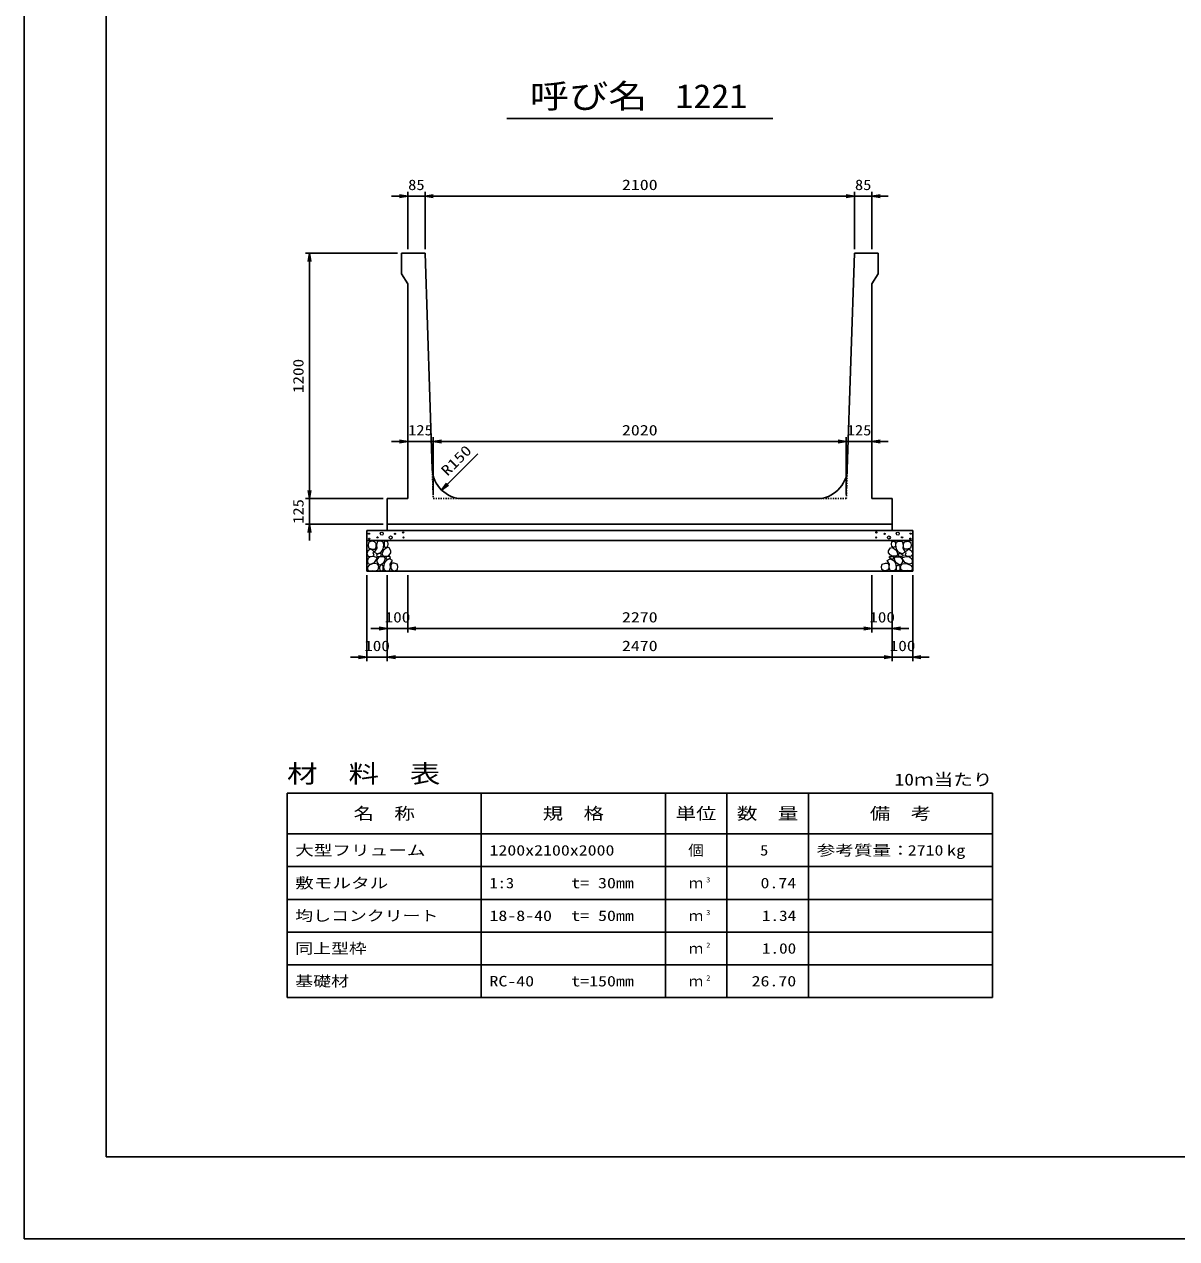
# Model space of a CAD drawing. Units: millimetres at full size. Extents: x 0 to 16820, y 0 to 11880.
# Drawn here: x 0 to 5636, y 0 to 5940 of the extents above; entities that cross this region are included whole.
import ezdxf
from ezdxf.enums import TextEntityAlignment as Align

# ---------------------------------------------------------------- set-up
doc = ezdxf.new("R2010")
doc.units = ezdxf.units.MM
doc.linetypes.add('DASHED_SPACED', pattern=[12, 6, -6])
for name, color, linetype, lineweight in [('0_2', 7, 'Continuous', 25), ('D-DCR-HCHn', 4, 'Continuous', 9), ('D-MTR-FRAM', 7, 'Continuous', 25), ('D-MTR-LINE', 7, 'Continuous', 25), ('D-STR-DIM', 7, 'Continuous', 25), ('D-STR-STRn', 1, 'Continuous', 25), ('D-TTL', 2, 'Continuous', 25), ('D-TTL-TXT', 7, 'Continuous', 25)]:
    doc.layers.add(name, color=color, linetype=linetype, lineweight=lineweight)
doc.layers.add('D-MTR', color=7, linetype='Continuous')
doc.layers.add('D-MTR-TXT', color=7, linetype='Continuous')
doc.styles.add('ＭＳ ゴシック', font='')
doc.styles.get('ＭＳ ゴシック').set_extended_font_data('MS Gothic')

# ---------------------------------------------------------------- blocks, each defined once
blk = doc.blocks.new('open_arrow')
at = {"color": 0, "linetype": 'Continuous', "lineweight": -2}
blk.add_lwpolyline([(7.5, 1.25), (0, 0), (7.5, -1.25)], dxfattribs=at)

msp = doc.modelspace()

# ---------------------------------------------------------------- linework, layer by layer
at = {"layer": '0_2'}
for p, q in [((1775, 3244.775), (1775, 2964.775)), ((1875, 3244.775), (1875, 2964.775)), ((1875, 3244.775), (1875, 2964.775)), ((4145, 3244.775), (4145, 2964.775)), ((1695, 2984.775), (1955, 2984.775)), ((1875, 2984.775), (4145, 2984.775))]:
    msp.add_line(p, q, dxfattribs=at)
at = {"layer": 'D-DCR-HCHn'}
for points in [[(1713.399, 3408.471), (1697.796, 3411.938), (1683.928, 3405.003), (1682.194, 3389.401), (1685.661, 3377.266), (1702.997, 3372.065), (1715.132, 3372.065), (1720.333, 3380.733), (1720.333, 3399.803)], [(1727.267, 3410.204), (1722.067, 3394.602), (1723.8, 3377.266), (1711.665, 3358.196), (1727.267, 3349.529), (1744.603, 3358.196), (1755.005, 3372.065), (1758.472, 3394.602), (1755.005, 3406.737), (1744.603, 3411.938)], [(1760.206, 3406.737), (1760.206, 3385.934), (1768.874, 3380.733), (1777.542, 3385.934), (1779.275, 3398.069), (1777.542, 3408.471), (1765.407, 3411.938)], [(4259.794, 3406.737), (4259.794, 3385.934), (4251.126, 3380.733), (4242.458, 3385.934), (4240.725, 3398.069), (4242.458, 3408.471), (4254.593, 3411.938)], [(4292.733, 3410.204), (4297.933, 3394.602), (4296.2, 3377.266), (4308.335, 3358.196), (4292.733, 3349.529), (4275.397, 3358.196), (4264.995, 3372.065), (4261.528, 3394.602), (4264.995, 3406.737), (4275.397, 3411.938)], [(4306.601, 3408.471), (4322.204, 3411.938), (4336.072, 3405.003), (4337.806, 3389.401), (4334.339, 3377.266), (4317.003, 3372.065), (4304.868, 3372.065), (4299.667, 3380.733), (4299.667, 3399.803)], [(1680.46, 3365.131), (1675.26, 3349.529), (1682.194, 3339.127), (1699.53, 3337.393), (1711.366, 3342.475), (1706.464, 3354.729), (1709.932, 3361.664), (1702.997, 3368.598), (1692.596, 3372.065)], [(1713.366, 3307.532), (1726.208, 3326.794), (1724.603, 3331.609), (1706.946, 3336.425), (1690.894, 3334.82), (1679.658, 3325.189), (1678.052, 3313.952), (1679.658, 3302.716), (1692.499, 3299.506)], [(1730.735, 3349.529), (1722.067, 3342.594), (1725.534, 3337.393), (1737.669, 3337.393), (1742.87, 3339.127), (1746.337, 3346.061), (1741.136, 3351.262)], [(1758.311, 3307.532), (1766.337, 3326.794), (1759.916, 3334.82), (1740.654, 3334.82), (1732.628, 3331.609), (1724.603, 3320.373), (1724.603, 3310.742), (1732.628, 3297.901), (1742.259, 3296.295)], [(1756.739, 3368.598), (1748.071, 3347.795), (1755.005, 3339.127), (1775.808, 3339.127), (1784.476, 3342.594), (1793.144, 3354.729), (1793.144, 3365.131), (1784.476, 3379), (1774.074, 3380.733)], [(1782.389, 3325.189), (1790.415, 3331.609), (1787.204, 3336.425), (1775.968, 3336.425), (1771.153, 3334.82), (1767.942, 3328.399), (1772.758, 3323.583)], [(4263.261, 3368.598), (4271.929, 3347.795), (4264.995, 3339.127), (4244.192, 3339.127), (4235.524, 3342.594), (4226.856, 3354.729), (4226.856, 3365.131), (4235.524, 3379), (4245.926, 3380.733)], [(4237.611, 3325.189), (4229.585, 3331.609), (4232.796, 3336.425), (4244.032, 3336.425), (4248.847, 3334.82), (4252.058, 3328.399), (4247.242, 3323.583)], [(4261.689, 3307.532), (4253.663, 3326.794), (4260.084, 3334.82), (4279.346, 3334.82), (4287.372, 3331.609), (4295.397, 3320.373), (4295.397, 3310.742), (4287.372, 3297.901), (4277.741, 3296.295)], [(4289.265, 3349.529), (4297.933, 3342.594), (4294.466, 3337.393), (4282.331, 3337.393), (4277.13, 3339.127), (4273.663, 3346.061), (4278.864, 3351.262)], [(4306.634, 3307.532), (4293.792, 3326.794), (4295.397, 3331.609), (4313.054, 3336.425), (4329.106, 3334.82), (4340.342, 3325.189), (4341.948, 3313.952), (4340.342, 3302.716), (4327.501, 3299.506)], [(4339.54, 3365.131), (4344.74, 3349.529), (4337.806, 3339.127), (4320.47, 3337.393), (4308.634, 3342.475), (4313.536, 3354.729), (4310.068, 3361.664), (4317.003, 3368.598), (4327.404, 3372.065)], [(1719.787, 3267.402), (1731.023, 3272.218), (1734.234, 3288.27), (1727.813, 3299.506), (1716.577, 3302.716), (1702.13, 3301.111), (1686.078, 3294.69), (1678.052, 3285.059), (1678.052, 3273.823), (1682.868, 3267.402), (1702.13, 3269.007)], [(1755.101, 3272.218), (1755.101, 3291.48), (1747.075, 3296.295), (1739.049, 3291.48), (1737.444, 3280.244), (1739.049, 3270.613), (1750.285, 3267.402)], [(1785.599, 3269.007), (1790.415, 3283.454), (1788.81, 3299.506), (1800.046, 3317.163), (1785.599, 3325.189), (1769.548, 3317.163), (1759.916, 3304.321), (1756.706, 3283.454), (1759.916, 3272.218), (1769.548, 3267.402)], [(1798.441, 3270.613), (1812.887, 3267.402), (1825.729, 3273.823), (1827.334, 3288.27), (1824.124, 3299.506), (1808.072, 3304.321), (1796.836, 3304.321), (1792.02, 3296.295), (1792.02, 3278.638)], [(4221.559, 3270.613), (4207.113, 3267.402), (4194.271, 3273.823), (4192.666, 3288.27), (4195.876, 3299.506), (4211.928, 3304.321), (4223.164, 3304.321), (4227.98, 3296.295), (4227.98, 3278.638)], [(4234.401, 3269.007), (4229.585, 3283.454), (4231.19, 3299.506), (4219.954, 3317.163), (4234.401, 3325.189), (4250.452, 3317.163), (4260.084, 3304.321), (4263.294, 3283.454), (4260.084, 3272.218), (4250.452, 3267.402)], [(4264.899, 3272.218), (4264.899, 3291.48), (4272.925, 3296.295), (4280.951, 3291.48), (4282.556, 3280.244), (4280.951, 3270.613), (4269.715, 3267.402)], [(4300.213, 3267.402), (4288.977, 3272.218), (4285.766, 3288.27), (4292.187, 3299.506), (4303.423, 3302.716), (4317.87, 3301.111), (4333.922, 3294.69), (4341.948, 3285.059), (4341.948, 3273.823), (4337.132, 3267.402), (4317.87, 3269.007)]]:
    msp.add_lwpolyline(points, close=True, dxfattribs=at)
for centre, radius in [((1685.727, 3448.73), 3), ((1748.336, 3448.73), 7.5), ((1812.708, 3447.939), 3), ((1853.131, 3454.781), 3), ((4166.869, 3454.781), 3), ((4207.292, 3447.939), 3), ((4271.664, 3448.73), 7.5), ((4334.273, 3448.73), 3), ((1686.869, 3423.685), 3), ((1727.292, 3430.527), 3), ((1791.664, 3429.736), 7.5), ((1854.273, 3429.736), 3), ((4165.727, 3429.736), 3), ((4228.336, 3429.736), 7.5), ((4292.708, 3430.527), 3), ((4333.131, 3423.685), 3)]:
    msp.add_circle(centre, radius, dxfattribs=at)
at = {"layer": 'D-MTR-FRAM'}
for p, q in [((1285, 2179.775), (4735, 2179.775)), ((1285, 2179.775), (1285, 1179.775)), ((4735, 2179.775), (4735, 1179.775)), ((1285, 1179.775), (4735, 1179.775))]:
    msp.add_line(p, q, dxfattribs=at)
at = {"layer": 'D-MTR-LINE'}
for p, q in [((2235, 2179.775), (2235, 1179.775)), ((3135, 2179.775), (3135, 1179.775)), ((3435, 2179.775), (3435, 1179.775)), ((3835, 2179.775), (3835, 1179.775)), ((1285, 1979.775), (4735, 1979.775)), ((1285, 1819.775), (4735, 1819.775)), ((1285, 1659.775), (4735, 1659.775)), ((1285, 1499.775), (4735, 1499.775)), ((1285, 1339.775), (4735, 1339.775))]:
    msp.add_line(p, q, dxfattribs=at)
at = {"layer": 'D-STR-DIM'}
for p, q in [((1875, 4839.775), (1875, 5119.775)), ((1960, 4839.775), (1960, 5119.775)), ((1960, 4839.775), (1960, 5119.775)), ((4060, 4839.775), (4060, 5119.775)), ((4060, 4839.775), (4060, 5119.775)), ((4145, 4839.775), (4145, 5119.775)), ((1795, 5099.775), (2040, 5099.775)), ((1960, 5099.775), (4060, 5099.775)), ((3980, 5099.775), (4225, 5099.775)), ((1825, 4819.775), (1375, 4819.775)), ((1395, 4819.775), (1395, 3619.775)), ((1795, 3899.775), (2080, 3899.775)), ((2000, 3639.775), (2000, 3919.775)), ((2000, 3639.775), (2000, 3919.775)), ((2000, 3899.775), (4020, 3899.775)), ((3940, 3899.775), (4225, 3899.775)), ((4020, 3639.775), (4020, 3919.775)), ((4020, 3639.775), (4020, 3919.775)), ((2040.799, 3661.957), (2217.576, 3838.734)), ((1395, 3699.775), (1395, 3414.775)), ((1755, 3619.775), (1375, 3619.775)), ((1755, 3619.775), (1375, 3619.775)), ((1755, 3494.775), (1375, 3494.775)), ((1675, 3244.775), (1675, 2824.775)), ((1775, 3244.775), (1775, 2824.775)), ((1775, 3244.775), (1775, 2824.775)), ((4145, 3244.775), (4145, 2964.775)), ((4245, 3244.775), (4245, 2824.775)), ((4245, 3244.775), (4245, 2824.775)), ((4245, 3244.775), (4245, 2964.775)), ((4345, 3244.775), (4345, 2824.775)), ((4065, 2984.775), (4325, 2984.775)), ((1855, 2844.775), (1595, 2844.775)), ((1775, 2844.775), (4245, 2844.775)), ((4425, 2844.775), (4165, 2844.775))]:
    msp.add_line(p, q, dxfattribs=at)
at = {"layer": 'D-STR-STRn'}
for p, q in [((1845, 4819.775), (1960, 4819.775)), ((1845, 4719.775), (1845, 4819.775)), ((1960, 4819.775), (1995.167, 3764.778)), ((4060, 4819.775), (4024.833, 3764.778)), ((4175, 4819.775), (4060, 4819.775)), ((4175, 4719.775), (4175, 4819.775)), ((1845, 4719.775), (1875, 4669.775)), ((4175, 4719.775), (4145, 4669.775)), ((1875, 3619.775), (1875, 4669.775)), ((4145, 3619.775), (4145, 4669.775)), ((1775, 3619.775), (1775, 3494.775)), ((1775, 3619.775), (1875, 3619.775)), ((2145.083, 3619.775), (3874.917, 3619.775)), ((4245, 3619.775), (4145, 3619.775)), ((4245, 3619.775), (4245, 3494.775)), ((1675, 3264.775), (1675, 3464.775)), ((1675, 3464.775), (4345, 3464.775)), ((1775, 3494.775), (4245, 3494.775)), ((1775, 3494.775), (1775, 3464.775)), ((4245, 3494.775), (4245, 3464.775)), ((4345, 3264.775), (4345, 3464.775)), ((1675, 3414.775), (4345, 3414.775)), ((1675, 3264.775), (4345, 3264.775))]:
    msp.add_line(p, q, dxfattribs=at)
at = {"layer": 'D-STR-STRn', "color": 2, "linetype": 'DASHED_SPACED'}
for p, q in [((1995.167, 3764.778), (2000, 3619.775)), ((4020, 3619.775), (4024.833, 3764.778)), ((2000, 3619.775), (2145.083, 3619.775)), ((4020, 3619.775), (3874.917, 3619.775))]:
    msp.add_line(p, q, dxfattribs=at)
at = {"layer": 'D-STR-STRn'}
for centre, start, end in [((2145.083, 3769.775), 181.90915, 270), ((3874.917, 3769.775), 270, 358.09085)]:
    msp.add_arc(centre, 150, start, end, dxfattribs=at)
at = {"layer": 'D-TTL'}
for points in [[(0, 0), (16820, 0), (16820, 11880), (0, 11880)], [(400, 400), (16420, 400), (16420, 11480), (400, 11480)]]:
    msp.add_lwpolyline(points, close=True, dxfattribs=at)
at = {"layer": 'D-TTL-TXT'}
msp.add_line((2360, 5479.775), (3660, 5479.775), dxfattribs=at)

# ---------------------------------------------------------------- block references
at = {"layer": '0_2', "xscale": 5.33, "yscale": 5.33, "rotation": 180}
for p in [(1775, 2984.775), (4145, 2984.775)]:
    msp.add_blockref('open_arrow', p, dxfattribs=at)
at = {"layer": '0_2', "xscale": 5.33, "yscale": 5.33}
msp.add_blockref('open_arrow', (1875, 2984.775), dxfattribs=at)
msp.add_blockref('open_arrow', (1875, 2984.775), dxfattribs=at)
at = {"layer": 'D-STR-DIM', "xscale": 5.33, "yscale": 5.33}
for p, rotation in [((1875, 5099.775), 180), ((4060, 5099.775), 180), ((4060, 5099.775), 180), ((1395, 4819.775), 270), ((1875, 3899.775), 180), ((4020, 3899.775), 180), ((4020, 3899.775), 180), ((2040.799, 3661.957), 45), ((1395, 3619.775), 90), ((1395, 3619.775), 90), ((1395, 3494.775), 270), ((4145, 2984.775), 180), ((1675, 2844.775), 180), ((4245, 2844.775), 180), ((4245, 2844.775), 180)]:
    msp.add_blockref('open_arrow', p, dxfattribs=dict(at, rotation=rotation))
for p in [(1960, 5099.775), (1960, 5099.775), (4145, 5099.775), (2000, 3899.775), (2000, 3899.775), (4145, 3899.775), (4245, 2984.775), (1775, 2844.775), (1775, 2844.775), (4345, 2844.775)]:
    msp.add_blockref('open_arrow', p, dxfattribs=at)

# ---------------------------------------------------------------- texts
at = {"layer": '0_2', "style": 'ＭＳ ゴシック'}
for s, width, p in [('100', 1.2, (1825, 3039.775)), ('2270', 1.25, (3010, 3039.775))]:
    msp.add_text(s, height=51.32, dxfattribs=dict(at, width=width)).set_placement(p, align=Align.MIDDLE_CENTER)
at = {"layer": 'D-MTR', "style": 'ＭＳ ゴシック', "width": 1.25}
msp.add_text('材\u3000料\u3000表', height=87.98, dxfattribs=at).set_placement((1285, 2203.775), align=Align.BOTTOM_LEFT)
at = {"layer": 'D-MTR', "style": 'ＭＳ ゴシック', "width": 1.2}
msp.add_text('10ｍ当たり', height=58.65, dxfattribs=at).set_placement((4735, 2199.108), align=Align.BOTTOM_RIGHT)
at = {"layer": 'D-MTR-TXT', "style": 'ＭＳ ゴシック'}
for s, height, width, p in [('名\u3000称', 58.65, 1.25, (1760, 2079.775)), ('規\u3000格', 58.65, 1.25, (2685, 2079.775)), ('単位', 58.65, 1.25, (3285, 2079.775)), ('数\u3000量', 58.65, 1.25, (3635, 2079.775)), ('備\u3000考', 58.65, 1.25, (4285, 2079.775)), ('個', 51.32, 1.1, (3285, 1899.775))]:
    msp.add_text(s, height=height, dxfattribs=dict(at, width=width)).set_placement(p, align=Align.MIDDLE_CENTER)
for s, width, p in [('大型フリューム', 1.3, (1325, 1899.775)), ('1200x2100x2000', 1.25, (2275, 1899.775)), ('参考質量：    kg', 1.3, (3875, 1899.775)), ('敷モルタル', 1.3, (1325, 1739.775)), ('1:3', 1.15, (2275, 1739.775)), ('t= 30mm', 1.25, (2675, 1739.775)), ('均しコンクリート', 1.25, (1325, 1579.775)), ('18-8-40', 1.25, (2275, 1579.775)), ('t= 50mm', 1.25, (2675, 1579.775)), ('同上型枠', 1.25, (1325, 1419.775)), ('基礎材', 1.25, (1325, 1259.775)), ('RC-40', 1.25, (2275, 1259.775)), ('t=150mm', 1.25, (2675, 1259.775))]:
    msp.add_text(s, height=51.32, dxfattribs=dict(at, width=width)).set_placement(p, align=Align.MIDDLE_LEFT)
for s, width, p in [('5', 1.15, (3638.553, 1899.775)), ('2710', 1.25, (4495, 1899.775)), ('0.74', 1.25, (3775, 1739.775)), ('1.34', 1.2, (3775, 1579.775)), ('1.00', 1.2, (3775, 1419.775)), ('26.70', 1.25, (3775, 1259.775))]:
    msp.add_text(s, height=51.32, dxfattribs=dict(at, width=width)).set_placement(p, align=Align.MIDDLE_RIGHT)
for p in [(3285, 1739.775), (3285, 1579.775), (3285, 1419.775), (3285, 1259.775)]:
    msp.add_text('ｍ', height=51.32, dxfattribs=at).set_placement(p, align=Align.MIDDLE_CENTER)
at = {"layer": 'D-MTR-TXT', "style": 'ＭＳ ゴシック', "width": 1.15}
for s, p in [('3', (3335, 1735.108)), ('3', (3335, 1575.108)), ('2', (3335, 1415.108)), ('2', (3335, 1255.108))]:
    msp.add_text(s, height=25.66, dxfattribs=at).set_placement(p, align=Align.BOTTOM_LEFT)
at = {"layer": 'D-STR-DIM', "style": 'ＭＳ ゴシック'}
for s, width, p in [('85', 1.15, (1917.5, 5154.775)), ('2100', 1.25, (3010, 5154.775)), ('85', 1.15, (4102.5, 5154.775)), ('125', 1.15, (1937.5, 3954.775)), ('2020', 1.25, (3010, 3954.775)), ('125', 1.15, (4082.5, 3954.775)), ('100', 1.2, (4195, 3039.775)), ('100', 1.2, (1725, 2899.775)), ('2470', 1.25, (3010, 2899.775)), ('100', 1.2, (4295, 2899.775))]:
    msp.add_text(s, height=51.32, dxfattribs=dict(at, width=width)).set_placement(p, align=Align.MIDDLE_CENTER)
for s, width, p in [('1200', 1.2, (1340, 4219.775)), ('125', 1.15, (1340, 3557.275))]:
    msp.add_text(s, height=51.32, rotation=90, dxfattribs=dict(at, width=width)).set_placement(p, align=Align.MIDDLE_CENTER)
at = {"layer": 'D-STR-DIM', "style": 'ＭＳ ゴシック', "width": 1.25}
msp.add_text('R150', height=51.32, rotation=45, dxfattribs=at).set_placement((2079.739, 3715.982), align=Align.BOTTOM_LEFT)
at = {"layer": 'D-TTL-TXT', "style": 'ＭＳ ゴシック'}
for s, width, p in [('呼び名', 1.2, (2760, 5494.775)), ('1221', 1.1, (3360, 5494.775))]:
    msp.add_text(s, height=117.3, dxfattribs=dict(at, width=width)).set_placement(p, align=Align.BOTTOM_CENTER)

doc.saveas('drawing.dxf')
